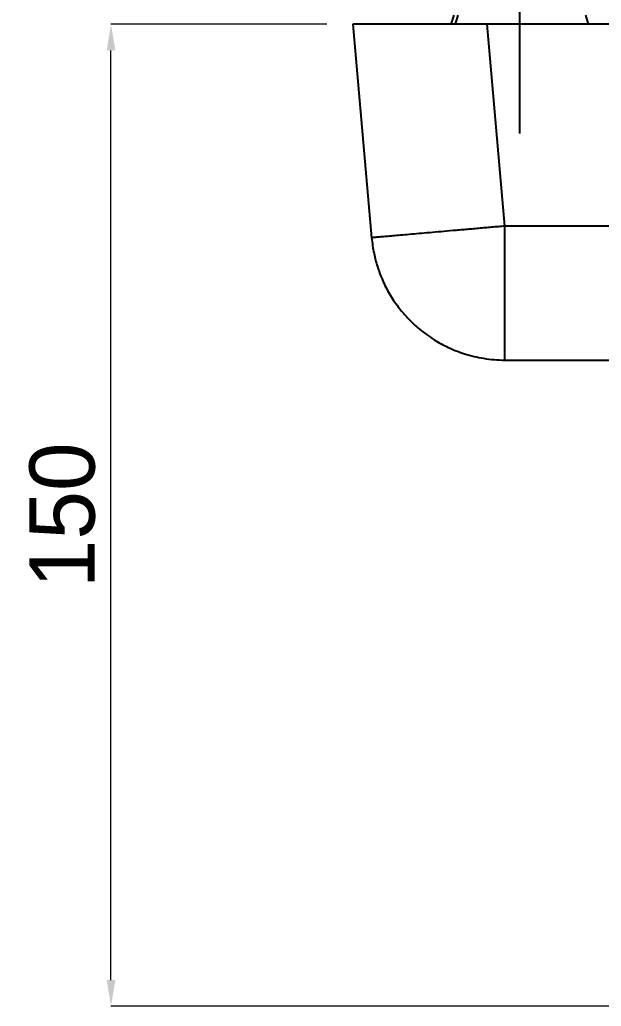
# Model space of a CAD drawing. Extents: x 0 to 1128, y 0 to 827.
# Drawn here: x 136.9 to 226, y 515.8 to 666.8 of the extents above; entities that cross this region are included whole.
import ezdxf

# ---------------------------------------------------------------- set-up
doc = ezdxf.new("R2010")
doc.units = 0
doc.header["$LTSCALE"] = 10
doc.header["$MEASUREMENT"] = 0
doc.header["$PDMODE"] = 3
doc.header["$PDSIZE"] = -10
doc.linetypes.add('CENTER2', pattern=[28.575, 19.05, -3.175, 3.175, -3.175])
doc.layers.get('0').update_dxf_attribs({"linetype": 'CONTINUOUS'})
doc.layers.get('DEFPOINTS').update_dxf_attribs({"linetype": 'CONTINUOUS'})
doc.layers.add('1', color=7, linetype='CONTINUOUS')
doc.layers.add('Cneter', color=1, linetype='CENTER2', lineweight=13)
doc.styles.add('Daelim Dimension', font='')
doc.styles.get('Daelim Dimension').set_extended_font_data('나눔고딕')
doc.dimstyles.new('DEFAULT', dxfattribs={"dimscale": 2, "dimtxt": 2, "dimasz": 2, "dimexe": 0, "dimexo": 2, "dimgap": 1, "dimtad": 1, "dimdec": 1, "dimzin": 9, "dimdsep": 46, "dimtxsty": 'Daelim Dimension', "dimcen": 0.5, "dimclrd": 252, "dimclre": 252, "dimclrt": 3, "dimadec": 1, "dimazin": 0, "dimtfac": 1, "dimtdec": 1, "dimtix": 1, "dimtmove": 0, "dimatfit": 3, "dimfxl": 1, "dimtolj": 1, "dimtzin": 1, "dimlwd": 9, "dimlwe": 9, "dimarcsym": 0})

# ---------------------------------------------------------------- blocks, each defined once
blk = doc.blocks.new('*D23')
at = {"color": 5, "lineweight": 9, "ltscale": 0.5, "transparency": 16777216}
for p, q in [((183.97, 666.12), (150.88, 666.12)), ((150.88, 519.78), (150.88, 662.12)), ((269.57, 515.78), (150.88, 515.78))]:
    blk.add_line(p, q, dxfattribs=at)
at = {"color": 5, "ltscale": 0.5, "transparency": 16777216}
for points in [[(150.22, 662.12), (151.55, 662.12), (150.88, 666.12)], [(150.22, 519.78), (151.55, 519.78), (150.88, 515.78)]]:
    blk.add_solid(points, dxfattribs=at)
at = {"layer": 'DEFPOINTS', "color": 0, "ltscale": 0.5, "transparency": 16777216}
for p in [(150.88, 666.12), (187.97, 666.12), (273.57, 515.78)]:
    blk.add_point(p, dxfattribs=at)
at = {"color": 7, "lineweight": -3, "ltscale": 0.5, "transparency": 16777216, "insert": (143.45, 590.95), "char_height": 10, "attachment_point": 5, "rotation": 90, "style": 'Daelim Dimension'}
blk.add_mtext('\\A1;150', dxfattribs=at)

msp = doc.modelspace()

# ---------------------------------------------------------------- linework, layer by layer
at = {"layer": '1', "color": 7, "linetype": 'Continuous', "lineweight": -3}
for p, q in [((208.55, 666.12), (187.97, 666.12)), ((187.97, 666.12), (190.83, 633.44)), ((203.43, 667.52), (202.99, 666.12)), ((204.04, 667.52), (203.63, 666.12)), ((245.29, 666.12), (208.55, 666.12)), ((211.26, 635.22), (208.55, 666.12)), ((224.09, 666.12), (223.65, 667.52)), ((235.23, 635.22), (211.26, 635.22)), ((211.26, 614.72), (240.78, 614.72))]:
    msp.add_line(p, q, dxfattribs=at)
for points, knots in [([(211.26, 635.22), (211.09, 635.21), (210.75, 635.18), (210.24, 635.13), (209.73, 635.09), (209.22, 635.05), (208.71, 635), (208.2, 634.96), (207.7, 634.91), (207.2, 634.87), (206.7, 634.83), (206.2, 634.78), (205.71, 634.74), (205.22, 634.7), (204.74, 634.65), (204.25, 634.61), (203.78, 634.57), (202.83, 634.49), (201.45, 634.37), (199.71, 634.21), (198.08, 634.07), (196.58, 633.94), (195.23, 633.82), (194.04, 633.72), (193.03, 633.63), (192.34, 633.57), (191.89, 633.53), (191.61, 633.51), (191.37, 633.48), (191.18, 633.47), (191.03, 633.45), (190.92, 633.44), (190.85, 633.44), (190.84, 633.44), (190.83, 633.44)], [0, 0, 0, 0, 0.015923, 0.031844, 0.047764, 0.063682, 0.0796, 0.095517, 0.111434, 0.127351, 0.143268, 0.159184, 0.175102, 0.19102, 0.206938, 0.222858, 0.23878, 0.254704, 0.318359, 0.382003, 0.445647, 0.509308, 0.572962, 0.636605, 0.70025, 0.763911, 0.793426, 0.822937, 0.852445, 0.881953, 0.911461, 0.94097, 0.970482, 1, 1, 1, 1]), ([(211.26, 614.72), (211.26, 614.72), (211.26, 614.86), (211.26, 615.38), (211.26, 615.77), (211.26, 616.8), (211.26, 617.43), (211.26, 618.92), (211.26, 619.78), (211.26, 621.68), (211.26, 622.72), (211.26, 624.95), (211.26, 626.14), (211.26, 628.62), (211.26, 629.91), (211.26, 631.88), (211.26, 632.88), (211.26, 634.05), (211.26, 634.64), (211.26, 634.93), (211.26, 635.08), (211.26, 635.15), (211.26, 635.19), (211.26, 635.21), (211.26, 635.21), (211.26, 635.22), (211.26, 635.22), (211.26, 635.22), (211.26, 635.22)], [0, 0, 0, 0, 0.124894, 0.124894, 0.249909, 0.249909, 0.374924, 0.374924, 0.499939, 0.499939, 0.624955, 0.624955, 0.74997, 0.74997, 0.874985, 0.874985, 0.937492, 0.968746, 0.984373, 0.992187, 0.996093, 0.998047, 0.999023, 0.999512, 0.999756, 0.999878, 0.999878, 1, 1, 1, 1]), ([(190.83, 633.44), (190.91, 632.62), (191.12, 631.15), (191.64, 629.18), (192.19, 627.66), (192.88, 626.07), (193.84, 624.32), (195.12, 622.53), (196.55, 620.89), (198.24, 619.32), (200.28, 617.84), (202.62, 616.57), (205.15, 615.58), (208.08, 614.89), (210.15, 614.72), (211.26, 614.72)], [0, 0, 0, 0, 0.080389, 0.147034, 0.199943, 0.24036, 0.317797, 0.397143, 0.456601, 0.532341, 0.624531, 0.704504, 0.793757, 0.892247, 1, 1, 1, 1])]:
    msp.add_open_spline(points, degree=3, knots=knots, dxfattribs=at)
at = {"layer": 'Cneter', "lineweight": -3, "ltscale": 0.5}
msp.add_line((213.54, 649.39), (213.54, 694.88), dxfattribs=at)

# ---------------------------------------------------------------- dimensions: what is measured, and where the dimension line sits
at = {"color": 5, "lineweight": -3, "ltscale": 0.5}
dim = msp.add_linear_dim(base=(150.88, 666.12), p1=(273.57, 515.78), p2=(187.97, 666.12), angle=90, text='150', dimstyle='DEFAULT', override={"dimtxt": 5, "dimclrd": 5, "dimclre": 5, "dimclrt": 7}, dxfattribs=at)
dim.commit()
dim.dimension.update_dxf_attribs({"geometry": '*D23', "text_midpoint": (143.45, 590.95)})

doc.saveas('drawing.dxf')
